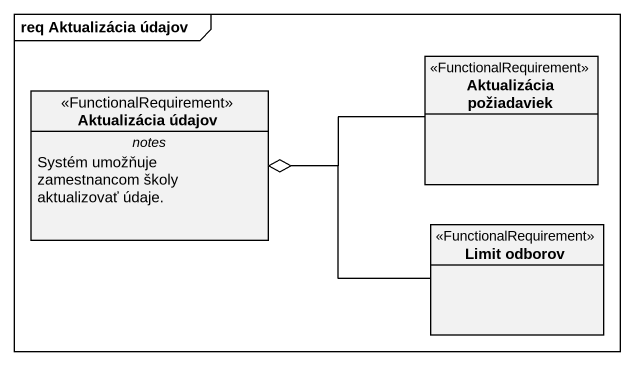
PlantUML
@startuml
mainframe req Aktualizácia údajov
hide circle
hide empty members
class "Aktualizácia údajov" as Aktualizácia_údajov <<FunctionalRequirement>> {
  -- notes --
  Systém umožňuje zamestnancom školy aktualizovať údaje.
}
class "Aktualizácia požiadaviek" as Aktualizácia_požiadaviek <<FunctionalRequirement>>
class "Limit odborov" as Limit_odborov <<FunctionalRequirement>>
Aktualizácia_požiadaviek -left-o Aktualizácia_údajov
Limit_odborov -left-o Aktualizácia_údajov
@enduml
